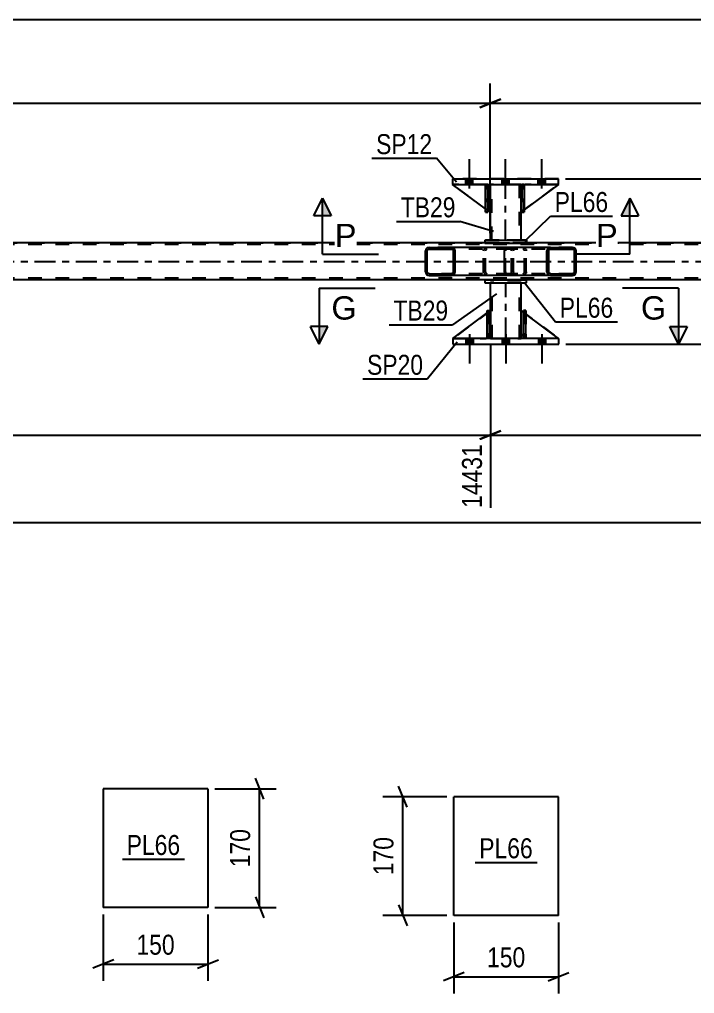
# Model space of a CAD drawing. Header units: millimetres. Extents: x 0 to 3251, y 0 to 594.
# Drawn here: x 594.5 to 691.3, y 124.7 to 264.2 of the extents above; entities that cross this region are included whole.
import ezdxf

# ---------------------------------------------------------------- set-up
doc = ezdxf.new("R2010")
doc.units = ezdxf.units.MM
doc.linetypes.add('DXK_LINE_DOT2', pattern=[3.9198, 1.9599, -1.9599])
doc.linetypes.add('DXK_LINE_DOT3', pattern=[5.9187, 2.979, -0.9799, 0.9799, -0.9799])
doc.styles.add('Arial', font='ARIAL.TTF', dxfattribs={"height": 0.2})
doc.styles.add('Arial Narrow', font='ARIALN.TTF', dxfattribs={"height": 0.2})

# ---------------------------------------------------------------- blocks, each defined once
blk = doc.blocks.new('Part-247352729-5034 - 5030')
at = {"color": 2, "linetype": 'Continuous'}
for p, q in [((671.78, 152.85), (656.78, 152.85)), ((656.78, 135.85), (656.78, 152.85)), ((671.78, 135.85), (671.78, 152.85)), ((671.78, 135.85), (656.78, 135.85))]:
    blk.add_line(p, q, dxfattribs=at)
blk = doc.blocks.new('Part-247352729-4077 - 4010')
at = {"color": 7, "linetype": 'DXK_LINE_DOT2'}
for p, q in [((666.53, 240.01), (666.53, 240.61)), ((666.53, 240.61), (666.53, 240.61)), ((666.53, 240.61), (666.53, 236.61)), ((666.53, 240.61), (666.85, 240.61)), ((666.85, 240.61), (666.85, 240.01)), ((666.85, 236.61), (666.85, 240.61)), ((666.53, 236.61), (666.53, 240.01)), ((666.53, 240.01), (666.85, 240.01)), ((666.85, 240.01), (666.85, 236.61)), ((666.53, 236.61), (666.85, 236.61))]:
    blk.add_line(p, q, dxfattribs=at)
blk = doc.blocks.new('Part-247352729-4030 - 4010')
at = {"color": 2, "linetype": 'Continuous'}
for p, q in [((662, 240.62), (662, 240.01)), ((666.4, 240.62), (666.4, 240.02)), ((662, 236.61), (662, 232.61)), ((666.4, 236.62), (666.4, 232.61))]:
    blk.add_line(p, q, dxfattribs=at)
at = {"color": 7, "linetype": 'DXK_LINE_DOT2'}
for p, q in [((666.4, 240.62), (662, 240.62)), ((662.24, 232.61), (662.24, 240.62)), ((666.16, 240.62), (666.16, 232.61)), ((662, 240.01), (662, 236.61)), ((666.4, 240.02), (666.4, 236.62)), ((666.4, 232.61), (662, 232.61))]:
    blk.add_line(p, q, dxfattribs=at)
at = {"color": 7, "linetype": 'DXK_LINE_DOT3'}
blk.add_line((664.2, 232.61), (664.2, 240.62), dxfattribs=at)
blk = doc.blocks.new('Part-247352729-4117 - 4010')
at = {"color": 2, "linetype": 'Continuous'}
for p, q in [((661.2, 232.61), (661.2, 232.21)), ((661.2, 232.61), (667.2, 232.61)), ((661.2, 232.21), (667.2, 232.21)), ((667.2, 232.61), (667.2, 232.21))]:
    blk.add_line(p, q, dxfattribs=at)
at = {"color": 7, "linetype": 'DXK_LINE_DOT2'}
for p, q in [((667.2, 232.61), (661.2, 232.61)), ((667.2, 232.21), (661.2, 232.21))]:
    blk.add_line(p, q, dxfattribs=at)
blk = doc.blocks.new('Part-247352729-4048 - 4010')
at = {"color": 2, "linetype": 'Continuous'}
for p, q in [((661.2, 226.93), (661.2, 226.53)), ((661.2, 226.93), (667.2, 226.93)), ((661.2, 226.53), (667.2, 226.53)), ((667.2, 226.53), (667.2, 226.93))]:
    blk.add_line(p, q, dxfattribs=at)
at = {"color": 7, "linetype": 'DXK_LINE_DOT2'}
for p, q in [((667.2, 226.93), (661.2, 226.93)), ((661.2, 226.53), (667.2, 226.53))]:
    blk.add_line(p, q, dxfattribs=at)
blk = doc.blocks.new('Part-247352729-4101 - 4010')
at = {"color": 2, "linetype": 'Continuous'}
for p, q in [((661.33, 237.11), (656.6, 240.62)), ((661.65, 240.37), (662, 240.02)), ((662, 240.02), (662, 236.62)), ((662, 236.62), (661.65, 236.88))]:
    blk.add_line(p, q, dxfattribs=at)
at = {"color": 7, "linetype": 'DXK_LINE_DOT2'}
for p, q in [((661.4, 240.62), (656.6, 240.62)), ((661.65, 240.37), (661.4, 240.62)), ((661.65, 236.88), (661.33, 237.11))]:
    blk.add_line(p, q, dxfattribs=at)
blk = doc.blocks.new('Part-247352729-4069 - 4010')
at = {"color": 2, "linetype": 'Continuous'}
for p, q in [((661.65, 240.61), (661.33, 240.61)), ((661.33, 236.61), (661.33, 240.61)), ((661.65, 240.61), (661.65, 240.61)), ((661.65, 240.61), (661.65, 236.61)), ((661.65, 236.61), (661.33, 236.61))]:
    blk.add_line(p, q, dxfattribs=at)
at = {"color": 7, "linetype": 'DXK_LINE_DOT2'}
for p, q in [((661.33, 240.61), (661.33, 240.01)), ((661.65, 240.01), (661.65, 240.61)), ((661.65, 240.01), (661.33, 240.01)), ((661.33, 240.01), (661.33, 236.61)), ((661.65, 236.61), (661.65, 240.01))]:
    blk.add_line(p, q, dxfattribs=at)
blk = doc.blocks.new('Part-247352729-4071 - 4010')
at = {"color": 7, "linetype": 'DXK_LINE_DOT2'}
for p, q in [((661.33, 240.02), (661.33, 240.62)), ((661.33, 240.62), (661.33, 240.62)), ((661.33, 240.62), (661.33, 236.62)), ((661.33, 240.62), (661.65, 240.62)), ((661.65, 240.62), (661.65, 240.02)), ((661.65, 236.62), (661.65, 240.62)), ((661.33, 236.62), (661.33, 240.02)), ((661.33, 240.02), (661.65, 240.02)), ((661.65, 240.02), (661.65, 236.62)), ((661.33, 236.62), (661.65, 236.62))]:
    blk.add_line(p, q, dxfattribs=at)
blk = doc.blocks.new('Part-247352729-4082 - 4010')
at = {"color": 7, "linetype": 'DXK_LINE_DOT2'}
for p, q in [((666.41, 226.54), (662.01, 226.54)), ((662.01, 226.54), (662.01, 226.53)), ((662.01, 226.53), (662.01, 226.54)), ((662.25, 218.54), (662.25, 226.54)), ((666.17, 218.54), (666.17, 226.54)), ((666.41, 226.54), (666.41, 226.53)), ((666.41, 226.53), (666.41, 226.54)), ((662.01, 219.13), (662.01, 222.53)), ((666.41, 219.13), (666.41, 222.53)), ((662.01, 218.54), (666.41, 218.54))]:
    blk.add_line(p, q, dxfattribs=at)
at = {"color": 2, "linetype": 'Continuous'}
for p, q in [((662.01, 222.53), (662.01, 226.53)), ((666.41, 222.53), (666.41, 226.53)), ((662.01, 218.54), (662.01, 219.13)), ((666.41, 218.54), (666.41, 219.13))]:
    blk.add_line(p, q, dxfattribs=at)
at = {"color": 7, "linetype": 'DXK_LINE_DOT3'}
blk.add_line((664.21, 218.54), (664.21, 226.54), dxfattribs=at)
blk = doc.blocks.new('Part-247352729-4083 - 4010')
at = {"linetype": 'Continuous'}
h = blk.add_hatch(dxfattribs=at)
h.set_pattern_fill('', scale=0.7, style=0, pattern_type=0)
h.set_pattern_definition([(45, (656.9231, 231.2795), (-1.57154, 1.57154), [])])
h.paths.add_polyline_path([(656.96, 231.1), (656.92, 231.28), (656.81, 231.44), (656.65, 231.54), (656.45, 231.58), (653.22, 231.58), (653.02, 231.54), (652.85, 231.44), (652.74, 231.28), (652.71, 231.1), (652.71, 228.06), (652.74, 227.87), (652.85, 227.72), (653.02, 227.61), (653.22, 227.58), (656.45, 227.58), (656.65, 227.61), (656.81, 227.72), (656.92, 227.87), (656.96, 228.06)])
h.paths.add_polyline_path([(656.69, 227.96), (656.63, 227.89), (656.55, 227.83), (656.45, 227.82), (653.22, 227.82), (653.12, 227.83), (653.04, 227.89), (652.98, 227.96), (652.96, 228.06), (652.96, 231.1), (652.98, 231.19), (653.04, 231.27), (653.12, 231.32), (653.22, 231.34), (656.45, 231.34), (656.55, 231.32), (656.63, 231.27), (656.69, 231.19), (656.71, 231.1), (656.71, 228.06)])
at = {"color": 2, "linetype": 'Continuous'}
for p, q in [((652.74, 231.28), (652.71, 231.1)), ((652.71, 228.06), (652.71, 231.1)), ((652.96, 231.1), (652.98, 231.19)), ((652.96, 228.06), (652.96, 231.1)), ((652.98, 231.19), (653.04, 231.27)), ((653.22, 231.58), (653.02, 231.54)), ((653.04, 231.27), (653.12, 231.32)), ((653.12, 231.32), (653.22, 231.34)), ((653.22, 231.58), (656.45, 231.58)), ((653.22, 231.34), (656.45, 231.34)), ((664.32, 231.58), (656.45, 231.58)), ((656.65, 231.54), (656.45, 231.58)), ((656.45, 231.34), (656.55, 231.32)), ((656.55, 231.32), (656.63, 231.27)), ((656.63, 231.27), (656.69, 231.19)), ((656.69, 231.19), (656.71, 231.1)), ((656.71, 228.06), (656.71, 231.1)), ((656.96, 231.1), (656.92, 231.28)), ((656.96, 228.06), (656.96, 231.1)), ((652.71, 228.06), (652.74, 227.87)), ((652.98, 227.96), (652.96, 228.06)), ((653.04, 227.89), (652.98, 227.96)), ((653.02, 227.61), (653.22, 227.58)), ((653.12, 227.83), (653.04, 227.89)), ((653.22, 227.82), (653.12, 227.83)), ((653.22, 227.82), (656.45, 227.82)), ((653.22, 227.58), (656.45, 227.58)), ((656.55, 227.83), (656.45, 227.82)), ((656.45, 227.58), (656.65, 227.61)), ((664.32, 227.58), (656.45, 227.58)), ((656.63, 227.89), (656.55, 227.83)), ((656.69, 227.96), (656.63, 227.89)), ((656.71, 228.06), (656.69, 227.96)), ((656.92, 227.87), (656.96, 228.06))]:
    blk.add_line(p, q, dxfattribs=at)
at = {"color": 7, "linetype": 'DXK_LINE_DOT2'}
for p, q in [((656.45, 231.58), (653.22, 231.58)), ((664.8, 231.34), (653.22, 231.34)), ((661.05, 231.1), (661.09, 231.28)), ((661.05, 228.06), (661.05, 231.1)), ((661.33, 231.19), (661.31, 231.1)), ((661.31, 228.06), (661.31, 231.1)), ((661.38, 231.27), (661.33, 231.19)), ((661.37, 231.54), (661.57, 231.58)), ((661.47, 231.32), (661.38, 231.27)), ((661.57, 231.34), (661.47, 231.32)), ((664.8, 231.58), (664.32, 231.58)), ((664.8, 231.58), (665, 231.54)), ((664.9, 231.32), (664.8, 231.34)), ((664.98, 231.27), (664.9, 231.32)), ((665.04, 231.19), (664.98, 231.27)), ((665.06, 231.1), (665.04, 231.19)), ((665.06, 228.06), (665.06, 231.1)), ((665.27, 231.28), (665.31, 231.1)), ((665.31, 228.06), (665.31, 231.1)), ((664.8, 227.82), (653.22, 227.82)), ((656.45, 227.58), (653.22, 227.58)), ((661.09, 227.87), (661.05, 228.06)), ((661.31, 228.06), (661.33, 227.96)), ((661.33, 227.96), (661.38, 227.89)), ((661.57, 227.58), (661.37, 227.61)), ((661.38, 227.89), (661.41, 227.87)), ((661.41, 227.87), (661.47, 227.83)), ((661.47, 227.83), (661.57, 227.82)), ((664.8, 227.58), (664.32, 227.58)), ((664.8, 227.82), (664.9, 227.83)), ((665, 227.61), (664.8, 227.58)), ((664.9, 227.83), (664.98, 227.89)), ((664.98, 227.89), (665.04, 227.96)), ((665.04, 227.96), (665.06, 228.06)), ((665.31, 228.06), (665.27, 227.87))]:
    blk.add_line(p, q, dxfattribs=at)
at = {"color": 2, "linetype": 'Continuous'}
for centre, start, end in [((653.2, 231.08), 110.7583, 155.68), ((656.47, 231.08), 24.32, 69.2417), ((653.2, 228.08), 204.32, 249.2417), ((656.47, 228.08), 290.7583, 335.68)]:
    blk.add_arc(centre, 0.496, start, end, dxfattribs=at)
at = {"color": 7, "linetype": 'DXK_LINE_DOT2'}
for centre, start, end in [((661.55, 231.08), 110.7583, 155.68), ((664.82, 231.08), 24.32, 69.2417), ((661.55, 228.08), 204.32, 249.2417), ((664.82, 228.08), 290.7583, 335.68)]:
    blk.add_arc(centre, 0.496, start, end, dxfattribs=at)
blk = doc.blocks.new('Part-247352729-4109 - 4010')
at = {"color": 2, "linetype": 'Continuous'}
for p, q in [((656.61, 218.54), (661.56, 222.2)), ((661.88, 222.44), (662.01, 222.53)), ((662.01, 219.13), (662.01, 222.53)), ((661.56, 218.69), (661.41, 218.54)), ((662.01, 219.13), (661.88, 219.01)), ((662.01, 219.13), (662.01, 219.13))]:
    blk.add_line(p, q, dxfattribs=at)
at = {"color": 7, "linetype": 'DXK_LINE_DOT2'}
for p, q in [((662.01, 222.53), (661.56, 222.2)), ((661.56, 222.2), (661.56, 222.2)), ((662.01, 219.13), (662.01, 222.53)), ((656.61, 218.53), (656.61, 218.54)), ((656.61, 218.53), (656.61, 218.54)), ((661.41, 218.53), (656.61, 218.53)), ((662.01, 219.13), (661.41, 218.53)), ((661.41, 218.53), (661.41, 218.54)), ((661.88, 219.01), (661.56, 218.69))]:
    blk.add_line(p, q, dxfattribs=at)
blk = doc.blocks.new('Part-247352729-4114 - 4010')
at = {"color": 2, "linetype": 'Continuous'}
for p, q in [((656.61, 218.54), (656.61, 217.74)), ((671.81, 218.54), (656.61, 218.54)), ((671.81, 217.74), (671.81, 218.54)), ((656.61, 217.74), (671.81, 217.74))]:
    blk.add_line(p, q, dxfattribs=at)
blk = doc.blocks.new('Part-247352729-4118 - 4010')
at = {"color": 2, "linetype": 'Continuous'}
for p, q in [((661.56, 218.54), (661.56, 222.53)), ((661.56, 222.53), (661.88, 222.53)), ((661.88, 218.54), (661.88, 222.53)), ((661.56, 218.53), (661.56, 218.53)), ((661.56, 218.53), (661.56, 218.53)), ((661.88, 218.53), (661.56, 218.53)), ((661.88, 218.53), (661.88, 218.53))]:
    blk.add_line(p, q, dxfattribs=at)
at = {"color": 7, "linetype": 'DXK_LINE_DOT2'}
for p, q in [((661.56, 222.53), (661.56, 219.13)), ((661.88, 219.13), (661.88, 222.53)), ((661.56, 219.13), (661.56, 218.53)), ((661.56, 219.13), (661.88, 219.13)), ((661.56, 218.53), (661.56, 218.54)), ((661.88, 218.53), (661.88, 219.13)), ((661.88, 218.53), (661.88, 218.54)), ((661.88, 218.53), (661.88, 218.53))]:
    blk.add_line(p, q, dxfattribs=at)
blk = doc.blocks.new('Part-247352729-4120 - 4010')
at = {"color": 7, "linetype": 'DXK_LINE_DOT2'}
for p, q in [((661.56, 222.53), (661.88, 222.53)), ((661.56, 219.13), (661.56, 222.53)), ((661.56, 222.53), (661.56, 218.53)), ((661.88, 222.53), (661.88, 219.13)), ((661.88, 218.53), (661.88, 222.44)), ((661.88, 219.13), (661.56, 219.13)), ((661.56, 218.53), (661.56, 219.13)), ((661.88, 218.53), (661.56, 218.53)), ((661.88, 219.13), (661.88, 218.53)), ((661.88, 218.53), (661.88, 218.53))]:
    blk.add_line(p, q, dxfattribs=at)
blk = doc.blocks.new('Part-247352729-4122 - 4010')
at = {"color": 7, "linetype": 'DXK_LINE_DOT2'}
for p, q in [((667.08, 222.53), (666.76, 222.53)), ((666.76, 219.13), (666.76, 222.53)), ((666.76, 222.53), (666.76, 218.53)), ((667.08, 222.53), (667.08, 219.13)), ((667.08, 218.53), (667.08, 222.53)), ((667.08, 219.13), (666.76, 219.13)), ((666.76, 218.53), (666.76, 219.13)), ((667.08, 218.53), (666.76, 218.53)), ((667.08, 219.13), (667.08, 218.53)), ((667.08, 218.53), (667.08, 218.53))]:
    blk.add_line(p, q, dxfattribs=at)
blk = doc.blocks.new('Part-247352729-4147 - 4010')
at = {"linetype": 'Continuous'}
h = blk.add_hatch(dxfattribs=at)
h.set_pattern_fill('', scale=0.7, style=0, pattern_type=0)
h.set_pattern_definition([(45, (674.2682, 231.2795), (-1.57154, 1.57154), [])])
h.paths.add_polyline_path([(674.31, 231.1), (674.27, 231.28), (674.16, 231.44), (674, 231.54), (673.8, 231.58), (670.62, 231.58), (670.43, 231.54), (670.26, 231.44), (670.15, 231.28), (670.12, 231.1), (670.12, 228.06), (670.15, 227.87), (670.26, 227.72), (670.43, 227.61), (670.62, 227.58), (673.8, 227.58), (674, 227.61), (674.16, 227.72), (674.27, 227.87), (674.31, 228.06)])
h.paths.add_polyline_path([(674.04, 227.96), (673.98, 227.89), (673.9, 227.83), (673.8, 227.82), (670.62, 227.82), (670.52, 227.83), (670.44, 227.89), (670.39, 227.96), (670.37, 228.06), (670.37, 231.1), (670.39, 231.19), (670.44, 231.27), (670.52, 231.32), (670.62, 231.34), (673.8, 231.34), (673.9, 231.32), (673.98, 231.27), (674.04, 231.19), (674.06, 231.1), (674.06, 228.06)])
at = {"color": 2, "linetype": 'Continuous'}
for p, q in [((664.05, 231.1), (664.07, 231.28)), ((664.05, 228.06), (664.05, 231.1)), ((664.07, 231.28), (664.13, 231.44)), ((664.13, 231.44), (664.22, 231.54)), ((664.22, 231.54), (664.32, 231.58)), ((670.62, 231.58), (664.32, 231.58)), ((670.15, 231.28), (670.12, 231.1)), ((670.12, 228.06), (670.12, 231.1)), ((670.37, 231.1), (670.39, 231.19)), ((670.37, 228.06), (670.37, 231.1)), ((670.39, 231.19), (670.44, 231.27)), ((670.62, 231.58), (670.43, 231.54)), ((670.44, 231.27), (670.52, 231.32)), ((670.52, 231.32), (670.62, 231.34)), ((670.62, 231.58), (673.8, 231.58)), ((670.62, 231.34), (673.8, 231.34)), ((674, 231.54), (673.8, 231.58)), ((673.8, 231.34), (673.9, 231.32)), ((673.9, 231.32), (673.98, 231.27)), ((673.98, 231.27), (674.04, 231.19)), ((674.04, 231.19), (674.06, 231.1)), ((674.06, 228.06), (674.06, 231.1)), ((674.31, 231.1), (674.27, 231.28)), ((674.31, 228.06), (674.31, 231.1)), ((664.07, 227.87), (664.05, 228.06)), ((664.13, 227.72), (664.07, 227.87)), ((664.22, 227.61), (664.13, 227.72)), ((664.32, 227.58), (664.22, 227.61)), ((670.62, 227.58), (664.32, 227.58)), ((670.12, 228.06), (670.15, 227.87)), ((670.39, 227.96), (670.37, 228.06)), ((670.44, 227.89), (670.39, 227.96)), ((670.43, 227.61), (670.62, 227.58)), ((670.52, 227.83), (670.44, 227.89)), ((670.62, 227.82), (670.52, 227.83)), ((670.62, 227.82), (673.8, 227.82)), ((670.62, 227.58), (673.8, 227.58)), ((673.9, 227.83), (673.8, 227.82)), ((673.8, 227.58), (674, 227.61)), ((673.98, 227.89), (673.9, 227.83)), ((674.04, 227.96), (673.98, 227.89)), ((674.06, 228.06), (674.04, 227.96)), ((674.27, 227.87), (674.31, 228.06))]:
    blk.add_line(p, q, dxfattribs=at)
at = {"color": 7, "linetype": 'DXK_LINE_DOT2'}
for p, q in [((664.19, 231.19), (664.18, 231.1)), ((664.18, 228.06), (664.18, 231.1)), ((664.22, 231.27), (664.19, 231.19)), ((664.27, 231.32), (664.22, 231.27)), ((664.32, 231.34), (664.27, 231.32)), ((673.8, 231.34), (664.32, 231.34)), ((665.31, 231.34), (665.31, 231.58)), ((666.65, 231.58), (666.85, 231.54)), ((666.75, 231.32), (666.65, 231.34)), ((666.83, 231.27), (666.75, 231.32)), ((666.89, 231.19), (666.83, 231.27)), ((666.9, 231.1), (666.89, 231.19)), ((666.9, 228.06), (666.9, 231.1)), ((667.12, 231.28), (667.16, 231.1)), ((667.16, 228.06), (667.16, 231.1)), ((673.8, 231.58), (670.62, 231.58)), ((664.18, 228.06), (664.19, 227.96)), ((664.19, 227.96), (664.22, 227.89)), ((664.22, 227.89), (664.27, 227.83)), ((664.27, 227.83), (664.32, 227.82)), ((673.8, 227.82), (664.32, 227.82)), ((665.31, 227.58), (665.31, 227.82)), ((666.65, 227.82), (666.75, 227.83)), ((666.85, 227.61), (666.65, 227.58)), ((666.75, 227.83), (666.83, 227.89)), ((666.83, 227.89), (666.89, 227.96)), ((666.89, 227.96), (666.9, 228.06)), ((667.16, 228.06), (667.12, 227.87)), ((673.8, 227.58), (670.62, 227.58))]:
    blk.add_line(p, q, dxfattribs=at)
for centre, start, end in [((666.67, 231.08), 23.8494, 68.8059), ((666.67, 228.07), 291.1941, 336.1506)]:
    blk.add_arc(centre, 0.492, start, end, dxfattribs=at)
at = {"color": 2, "linetype": 'Continuous'}
for centre, start, end in [((670.6, 231.08), 111.1941, 156.1506), ((673.82, 231.08), 23.8494, 68.8059), ((670.6, 228.07), 203.8494, 248.8059), ((673.82, 228.07), 291.1941, 336.1506)]:
    blk.add_arc(centre, 0.492, start, end, dxfattribs=at)
blk = doc.blocks.new('Part-247352729-4155 - 4010')
at = {"color": 7, "linetype": 'DXK_LINE_DOT2'}
for p, q in [((758.45, 231.98), (99.53, 231.98)), ((235.52, 232.22), (758.45, 232.22)), ((667.2, 232.22), (661.2, 232.22)), ((758.45, 227.18), (99.53, 227.18))]:
    blk.add_line(p, q, dxfattribs=at)
at = {"color": 2, "linetype": 'Continuous'}
for p, q in [((661.2, 232.22), (496.93, 232.22)), ((758.45, 232.22), (667.2, 232.22)), ((758.45, 226.94), (241.52, 226.94))]:
    blk.add_line(p, q, dxfattribs=at)
at = {"color": 7, "linetype": 'DXK_LINE_DOT3'}
blk.add_line((99.53, 229.58), (758.45, 229.58), dxfattribs=at)
blk = doc.blocks.new('Part-247352729-4174 - 4010')
at = {"color": 2, "linetype": 'Continuous'}
for p, q in [((666.41, 219.13), (666.41, 222.53)), ((666.76, 222.27), (666.41, 222.53)), ((671.8, 218.54), (667.08, 222.03)), ((666.76, 218.78), (666.41, 219.13))]:
    blk.add_line(p, q, dxfattribs=at)
at = {"color": 7, "linetype": 'DXK_LINE_DOT2'}
for p, q in [((667.08, 222.03), (666.76, 222.27)), ((667.01, 218.53), (666.76, 218.78)), ((671.81, 218.53), (667.01, 218.53)), ((671.8, 218.54), (671.81, 218.53)), ((671.81, 218.53), (671.8, 218.54))]:
    blk.add_line(p, q, dxfattribs=at)
blk = doc.blocks.new('Part-247352729-4177 - 4010')
at = {"color": 7, "linetype": 'DXK_LINE_DOT2'}
for p, q in [((662.01, 222.53), (656.61, 218.53)), ((662.01, 219.13), (662.01, 222.53)), ((662.01, 222.53), (662.01, 219.13)), ((656.61, 218.53), (661.41, 218.53)), ((661.41, 218.53), (662.01, 219.13)), ((662.01, 219.13), (661.41, 218.53)), ((662.01, 219.13), (662.01, 219.13))]:
    blk.add_line(p, q, dxfattribs=at)
blk = doc.blocks.new('Bolt-247352729-4213 - 4010')
at = {"linetype": 'Continuous'}
for points in [[(659.53, 218.54), (658.49, 218.54), (658.49, 217.74), (659.53, 217.74)], [(659.53, 218.54), (658.49, 218.54), (658.49, 217.74), (659.53, 217.74)], [(659.53, 218.54), (658.49, 218.54), (658.49, 217.74), (659.53, 217.74)], [(664.73, 218.54), (663.69, 218.54), (663.69, 217.74), (664.73, 217.74)], [(664.73, 218.54), (663.69, 218.54), (663.69, 217.74), (664.73, 217.74)], [(669.93, 218.54), (668.89, 218.54), (668.89, 217.74), (669.93, 217.74)], [(669.93, 218.54), (668.89, 218.54), (668.89, 217.74), (669.93, 217.74)], [(669.93, 218.54), (668.89, 218.54), (668.89, 217.74), (669.93, 217.74)]]:
    blk.add_hatch(color=1, dxfattribs=at).paths.add_polyline_path(points)
at = {"color": 1, "linetype": 'Continuous'}
for p, q in [((658.49, 218.54), (658.49, 217.74)), ((658.49, 218.54), (658.49, 217.74)), ((658.49, 218.54), (658.49, 217.74)), ((659.01, 219.14), (659.01, 214.94)), ((659.01, 219.14), (659.01, 214.94)), ((659.01, 219.14), (659.01, 214.94)), ((659.53, 218.54), (659.53, 217.74)), ((659.53, 218.54), (659.53, 217.74)), ((659.53, 218.54), (659.53, 217.74)), ((663.69, 218.54), (663.69, 217.74)), ((663.69, 218.54), (663.69, 217.74)), ((664.21, 219.14), (664.21, 214.94)), ((664.21, 219.14), (664.21, 214.94)), ((664.73, 218.54), (664.73, 217.74)), ((664.73, 218.54), (664.73, 217.74)), ((668.89, 218.54), (668.89, 217.74)), ((668.89, 218.54), (668.89, 217.74)), ((668.89, 218.54), (668.89, 217.74)), ((669.41, 219.14), (669.41, 214.94)), ((669.41, 219.14), (669.41, 214.94)), ((669.41, 219.14), (669.41, 214.94)), ((669.93, 218.54), (669.93, 217.74)), ((669.93, 218.54), (669.93, 217.74)), ((669.93, 218.54), (669.93, 217.74))]:
    blk.add_line(p, q, dxfattribs=at)
blk = doc.blocks.new('Bolt-247352729-4214 - 4010')
at = {"linetype": 'Continuous'}
for points in [[(658.48, 240.62), (659.52, 240.62), (659.52, 241.42), (658.48, 241.42)], [(658.48, 240.62), (659.52, 240.62), (659.52, 241.42), (658.48, 241.42)], [(658.48, 240.62), (659.52, 240.62), (659.52, 241.42), (658.48, 241.42)], [(663.68, 240.62), (664.72, 240.62), (664.72, 241.42), (663.68, 241.42)], [(663.68, 240.62), (664.72, 240.62), (664.72, 241.42), (663.68, 241.42)], [(668.88, 240.62), (669.92, 240.62), (669.92, 241.42), (668.88, 241.42)], [(668.88, 240.62), (669.92, 240.62), (669.92, 241.42), (668.88, 241.42)], [(668.88, 240.62), (669.92, 240.62), (669.92, 241.42), (668.88, 241.42)]]:
    blk.add_hatch(color=1, dxfattribs=at).paths.add_polyline_path(points)
at = {"color": 1, "linetype": 'Continuous'}
for p, q in [((659, 240.02), (659, 244.22)), ((659, 240.02), (659, 244.22)), ((659, 240.02), (659, 244.22)), ((664.2, 240.02), (664.2, 244.22)), ((664.2, 240.02), (664.2, 244.22)), ((669.4, 240.02), (669.4, 244.22)), ((669.4, 240.02), (669.4, 244.22)), ((669.4, 240.02), (669.4, 244.22)), ((658.48, 240.62), (658.48, 241.42)), ((658.48, 240.62), (658.48, 241.42)), ((658.48, 240.62), (658.48, 241.42)), ((659.52, 240.62), (659.52, 241.42)), ((659.52, 240.62), (659.52, 241.42)), ((659.52, 240.62), (659.52, 241.42)), ((663.68, 240.62), (663.68, 241.42)), ((663.68, 240.62), (663.68, 241.42)), ((664.72, 240.62), (664.72, 241.42)), ((664.72, 240.62), (664.72, 241.42)), ((668.88, 240.62), (668.88, 241.42)), ((668.88, 240.62), (668.88, 241.42)), ((668.88, 240.62), (668.88, 241.42)), ((669.92, 240.62), (669.92, 241.42)), ((669.92, 240.62), (669.92, 241.42)), ((669.92, 240.62), (669.92, 241.42))]:
    blk.add_line(p, q, dxfattribs=at)
blk = doc.blocks.new('Part-247352729-4249 - 4010')
at = {"color": 2, "linetype": 'Continuous'}
for p, q in [((656.6, 241.42), (671.8, 241.42)), ((656.6, 241.42), (656.6, 240.62)), ((656.6, 240.62), (671.8, 240.62)), ((671.8, 240.62), (671.8, 241.42))]:
    blk.add_line(p, q, dxfattribs=at)
at = {"color": 7, "linetype": 'DXK_LINE_DOT2'}
for p, q in [((671.8, 241.42), (656.6, 241.42)), ((656.6, 240.62), (671.8, 240.62))]:
    blk.add_line(p, q, dxfattribs=at)
blk = doc.blocks.new('Part-247352729-4271 - 4010')
at = {"color": 7, "linetype": 'DXK_LINE_DOT2'}
for p, q in [((666.4, 240.02), (667, 240.62)), ((666.85, 240.46), (666.53, 240.14)), ((671.8, 240.61), (667, 240.62)), ((666.4, 240.02), (666.4, 236.62)), ((666.4, 236.62), (666.85, 236.95))]:
    blk.add_line(p, q, dxfattribs=at)
at = {"color": 2, "linetype": 'Continuous'}
for p, q in [((666.53, 240.14), (666.4, 240.02)), ((667, 240.62), (666.85, 240.46)), ((671.8, 240.61), (666.85, 236.95)), ((666.4, 240.02), (666.4, 236.62)), ((666.4, 240.02), (666.4, 240.02)), ((666.53, 236.71), (666.4, 236.62))]:
    blk.add_line(p, q, dxfattribs=at)
blk = doc.blocks.new('Part-247352729-4274 - 4010')
at = {"color": 7, "linetype": 'DXK_LINE_DOT2'}
for p, q in [((662, 236.62), (656.6, 240.62)), ((656.6, 240.62), (661.4, 240.62)), ((661.4, 240.62), (662, 240.02)), ((662, 240.02), (662, 236.62))]:
    blk.add_line(p, q, dxfattribs=at)
blk = doc.blocks.new('Part-247352729-4277 - 4010')
at = {"color": 7, "linetype": 'DXK_LINE_DOT2'}
for p, q in [((666.41, 219.13), (666.41, 222.53)), ((666.41, 222.53), (671.81, 218.53)), ((667.01, 218.53), (666.41, 219.13)), ((671.81, 218.53), (667.01, 218.53))]:
    blk.add_line(p, q, dxfattribs=at)
blk = doc.blocks.new('Part-247352729-4280 - 4010')
at = {"color": 7, "linetype": 'DXK_LINE_DOT2'}
for p, q in [((667, 240.62), (666.4, 240.02)), ((666.4, 240.02), (667, 240.62)), ((666.4, 236.62), (671.8, 240.61)), ((671.8, 240.61), (667, 240.62)), ((666.4, 240.02), (666.4, 236.62)), ((666.4, 240.02), (666.4, 240.02)), ((666.4, 240.02), (666.4, 236.62))]:
    blk.add_line(p, q, dxfattribs=at)
blk = doc.blocks.new('Part-247352729-4283 - 4010')
at = {"color": 2, "linetype": 'Continuous'}
for p, q in [((666.76, 218.54), (666.76, 222.53)), ((666.76, 222.53), (667.08, 222.53)), ((667.08, 218.54), (667.08, 222.53)), ((666.76, 218.53), (666.76, 218.53)), ((666.76, 218.53), (666.76, 218.53)), ((667.08, 218.53), (666.76, 218.53)), ((667.08, 218.53), (667.08, 218.53))]:
    blk.add_line(p, q, dxfattribs=at)
at = {"color": 7, "linetype": 'DXK_LINE_DOT2'}
for p, q in [((666.76, 222.53), (666.76, 219.13)), ((667.08, 219.13), (667.08, 222.53)), ((666.76, 219.13), (666.76, 218.53)), ((666.76, 219.13), (667.08, 219.13)), ((666.76, 218.53), (666.76, 218.54)), ((667.08, 218.53), (667.08, 219.13)), ((667.08, 218.53), (667.08, 218.54)), ((667.08, 218.53), (667.08, 218.53))]:
    blk.add_line(p, q, dxfattribs=at)
blk = doc.blocks.new('Part-247352729-4286 - 4010')
at = {"color": 2, "linetype": 'Continuous'}
for p, q in [((666.85, 240.61), (666.53, 240.61)), ((666.53, 236.61), (666.53, 240.61)), ((666.85, 240.61), (666.85, 240.61)), ((666.85, 240.61), (666.85, 236.61)), ((666.85, 236.61), (666.53, 236.61))]:
    blk.add_line(p, q, dxfattribs=at)
at = {"color": 7, "linetype": 'DXK_LINE_DOT2'}
for p, q in [((666.53, 240.61), (666.53, 240.01)), ((666.85, 240.01), (666.85, 240.61)), ((666.85, 240.01), (666.53, 240.01)), ((666.53, 240.01), (666.53, 236.61)), ((666.85, 236.61), (666.85, 240.01))]:
    blk.add_line(p, q, dxfattribs=at)
blk = doc.blocks.new('Part-247352729-5066 - 5062')
at = {"color": 2, "linetype": 'Continuous'}
for p, q in [((621.53, 154), (606.53, 154)), ((606.53, 154), (606.53, 137)), ((621.53, 154), (621.53, 137)), ((621.53, 137), (606.53, 137))]:
    blk.add_line(p, q, dxfattribs=at)
blk = doc.blocks.new('StraightDimension-247352729-5036 - 5030')
at = {"color": 7, "linetype": 'Continuous'}
for p, q in [((650.07, 151.35), (648.87, 154.35)), ((655.78, 152.85), (646.62, 152.85)), ((649.47, 135.85), (649.47, 152.85)), ((648.87, 137.35), (650.07, 134.35)), ((655.78, 135.85), (646.62, 135.85))]:
    blk.add_line(p, q, dxfattribs=at)
at = {"color": 0}
blk.add_wipeout([(648.72, 147.7), (644.52, 147.7), (644.52, 141.01), (648.72, 141.01)], dxfattribs=at)
at = {"color": 3, "style": 'Arial Narrow'}
blk.add_text('170', height=2.863, rotation=90.0002, dxfattribs=at).set_placement((648.12, 141.61))
blk = doc.blocks.new('StraightDimension-247352729-5047 - 5030')
at = {"color": 7, "linetype": 'Continuous'}
for p, q in [((656.78, 134.85), (656.78, 124.66)), ((671.78, 134.85), (671.78, 124.66)), ((658.28, 127.66), (655.28, 126.46)), ((656.78, 127.06), (671.78, 127.06)), ((670.28, 126.46), (673.28, 127.66))]:
    blk.add_line(p, q, dxfattribs=at)
at = {"color": 0}
blk.add_wipeout([(667.62, 127.81), (667.62, 132.01), (660.94, 132.01), (660.94, 127.81)], dxfattribs=at)
at = {"color": 3, "style": 'Arial Narrow'}
blk.add_text('150', height=2.863, dxfattribs=at).set_placement((661.54, 128.41))
blk = doc.blocks.new('StraightDimension-247352729-4330 - 4010')
at = {"color": 7, "linetype": 'Continuous'}
for p, q in [((785.13, 239.92), (783.93, 242.92)), ((672.8, 241.42), (786.93, 241.42)), ((784.53, 217.74), (784.53, 241.42)), ((783.93, 219.24), (785.13, 216.24)), ((672.81, 217.74), (786.93, 217.74))]:
    blk.add_line(p, q, dxfattribs=at)
at = {"color": 0}
blk.add_wipeout([(783.78, 232.92), (779.58, 232.92), (779.58, 226.23), (783.78, 226.23)], dxfattribs=at)
at = {"color": 3, "style": 'Arial Narrow'}
blk.add_text('592', height=2.863, rotation=90.0002, dxfattribs=at).set_placement((783.18, 226.83))
blk = doc.blocks.new('StraightDimension-247352729-15237 - 4010')
at = {"color": 7, "linetype": 'Continuous'}
for p, q in [((662, 233.61), (662, 255.09)), ((660.5, 251.64), (663.5, 252.84)), ((491.73, 252.24), (662, 252.24))]:
    blk.add_line(p, q, dxfattribs=at)
blk = doc.blocks.new('StraightDimension-247352729-15275 - 4010')
at = {"color": 7, "linetype": 'Continuous'}
blk.add_line((90.91, 264.25), (767.07, 264.25), dxfattribs=at)
blk = doc.blocks.new('StraightDimension-247352729-4289 - 4010')
at = {"color": 7, "linetype": 'Continuous'}
blk.add_line((90.27, 192.14), (767.71, 192.14), dxfattribs=at)
blk = doc.blocks.new('StraightDimension-247352729-15236 - 4010')
at = {"color": 7, "linetype": 'Continuous'}
for p, q in [((662, 233.61), (662, 255.09)), ((767.07, 237.08), (767.07, 255.09)), ((663.5, 252.84), (660.5, 251.64)), ((765.57, 251.64), (768.57, 252.84)), ((662, 252.24), (767.07, 252.24))]:
    blk.add_line(p, q, dxfattribs=at)
at = {"color": 0}
blk.add_wipeout([(718.79, 252.99), (718.79, 257.19), (710.28, 257.19), (710.28, 252.99)], dxfattribs=at)
at = {"color": 3, "style": 'Arial Narrow'}
blk.add_text('3736', height=2.863, dxfattribs=at).set_placement((710.88, 253.59))
blk = doc.blocks.new('StraightDimension-247352729-15242 - 4010')
at = {"color": 7, "linetype": 'Continuous'}
for p, q in [((767.07, 222.08), (767.07, 194.25)), ((662.01, 217.53), (662.01, 194.25)), ((663.51, 205.29), (660.51, 204.09)), ((765.57, 204.09), (768.57, 205.29)), ((662.01, 204.69), (767.07, 204.69))]:
    blk.add_line(p, q, dxfattribs=at)
at = {"color": 0}
blk.add_wipeout([(718.79, 205.44), (718.79, 209.64), (710.28, 209.64), (710.28, 205.44)], dxfattribs=at)
at = {"color": 3, "style": 'Arial Narrow'}
blk.add_text('3736', height=2.863, dxfattribs=at).set_placement((710.88, 206.04))
at = {"color": 0, "linetype": 'Continuous'}
blk.add_wipeout([(766.47, 203.99), (762.27, 203.99), (762.27, 193.65), (766.47, 193.65)], dxfattribs=at)
at = {"color": 3, "linetype": 'Continuous', "style": 'Arial Narrow'}
blk.add_text('18167', height=2.863, rotation=90.0002, dxfattribs=at).set_placement((765.87, 194.25))
blk = doc.blocks.new('StraightDimension-247352729-15243 - 4010')
at = {"color": 7, "linetype": 'Continuous'}
for p, q in [((662.01, 217.53), (662.01, 194.25)), ((660.51, 204.09), (663.51, 205.29)), ((491.74, 204.69), (662.01, 204.69))]:
    blk.add_line(p, q, dxfattribs=at)
at = {"color": 0, "linetype": 'Continuous'}
blk.add_wipeout([(661.41, 203.99), (657.21, 203.99), (657.21, 193.65), (661.41, 193.65)], dxfattribs=at)
at = {"color": 3, "linetype": 'Continuous', "style": 'Arial Narrow'}
blk.add_text('14431', height=2.863, rotation=90.0002, dxfattribs=at).set_placement((660.81, 194.25))
blk = doc.blocks.new('StraightDimension-247352729-5068 - 5062')
at = {"color": 7, "linetype": 'Continuous'}
for p, q in [((606.53, 136), (606.53, 126.47)), ((621.53, 136), (621.53, 126.47)), ((608.03, 129.47), (605.03, 128.27)), ((606.53, 128.87), (621.53, 128.87)), ((620.03, 128.27), (623.03, 129.47))]:
    blk.add_line(p, q, dxfattribs=at)
at = {"color": 0}
blk.add_wipeout([(617.38, 129.62), (617.38, 133.82), (610.69, 133.82), (610.69, 129.62)], dxfattribs=at)
at = {"color": 3, "style": 'Arial Narrow'}
blk.add_text('150', height=2.863, dxfattribs=at).set_placement((611.29, 130.22))
blk = doc.blocks.new('StraightDimension-247352729-5079 - 5062')
at = {"color": 7, "linetype": 'Continuous'}
for p, q in [((629.53, 152.5), (628.33, 155.5)), ((622.53, 154), (631.33, 154)), ((628.93, 137), (628.93, 154)), ((628.33, 138.5), (629.53, 135.5)), ((622.53, 137), (631.33, 137))]:
    blk.add_line(p, q, dxfattribs=at)
at = {"color": 0}
blk.add_wipeout([(628.18, 148.84), (623.98, 148.84), (623.98, 142.15), (628.18, 142.15)], dxfattribs=at)
at = {"color": 3, "style": 'Arial Narrow'}
blk.add_text('170', height=2.863, rotation=90.0002, dxfattribs=at).set_placement((627.58, 142.75))
blk = doc.blocks.new('Mark-247352729-5032 - 5030')
at = {"color": 0}
blk.add_wipeout([(668.1, 144.04), (668.1, 147.04), (660.42, 147.04), (660.42, 144.04)], dxfattribs=at)
blk.add_wipeout([(668.1, 144.04), (668.1, 147.04), (660.42, 147.04), (660.42, 144.04)], dxfattribs=at)
at = {"color": 30, "linetype": 'Continuous'}
blk.add_line((659.82, 143.44), (668.7, 143.44), dxfattribs=at)
at = {"color": 3, "style": 'Arial Narrow'}
blk.add_text('PL66', height=2.863, dxfattribs=at).set_placement((660.42, 144.04))
blk = doc.blocks.new('Mark-247352729-4078 - 4010')
at = {"color": 0}
blk.add_wipeout([(655.97, 221.1), (655.97, 224.1), (648.12, 224.1), (648.12, 221.1)], dxfattribs=at)
blk.add_wipeout([(655.97, 221.1), (655.97, 224.1), (648.12, 224.1), (648.12, 221.1)], dxfattribs=at)
at = {"color": 30, "linetype": 'Continuous'}
for p in [(662.9, 224.92), (647.52, 220.5)]:
    blk.add_line(p, (656.57, 220.5), dxfattribs=at)
at = {"color": 3, "style": 'Arial Narrow'}
blk.add_text('TB29', height=2.863, dxfattribs=at).set_placement((648.12, 221.1))
blk = doc.blocks.new('Mark-247352729-4026 - 4010')
at = {"color": 0}
blk.add_wipeout([(657.02, 235.9), (657.02, 238.9), (649.17, 238.9), (649.17, 235.9)], dxfattribs=at)
blk.add_wipeout([(657.02, 235.9), (657.02, 238.9), (649.17, 238.9), (649.17, 235.9)], dxfattribs=at)
at = {"color": 30, "linetype": 'Continuous'}
for p in [(648.57, 235.3), (662.46, 233.86)]:
    blk.add_line(p, (657.62, 235.3), dxfattribs=at)
at = {"color": 3, "style": 'Arial Narrow'}
blk.add_text('TB29', height=2.863, dxfattribs=at).set_placement((649.17, 235.9))
blk = doc.blocks.new('Mark-247352729-4044 - 4010')
at = {"color": 0}
blk.add_wipeout([(679.63, 221.51), (679.63, 224.51), (671.96, 224.51), (671.96, 221.51)], dxfattribs=at)
blk.add_wipeout([(679.63, 221.51), (679.63, 224.51), (671.96, 224.51), (671.96, 221.51)], dxfattribs=at)
at = {"color": 30, "linetype": 'Continuous'}
for p, q in [((666.86, 226.58), (671.36, 220.91)), ((671.36, 220.91), (680.23, 220.91))]:
    blk.add_line(p, q, dxfattribs=at)
at = {"color": 3, "style": 'Arial Narrow'}
blk.add_text('PL66', height=2.863, dxfattribs=at).set_placement((671.96, 221.51))
blk = doc.blocks.new('Mark-247352729-4110 - 4010')
at = {"color": 0}
blk.add_wipeout([(652.38, 213.33), (652.38, 216.33), (644.34, 216.33), (644.34, 213.33)], dxfattribs=at)
blk.add_wipeout([(652.38, 213.33), (652.38, 216.33), (644.34, 216.33), (644.34, 213.33)], dxfattribs=at)
at = {"color": 30, "linetype": 'Continuous'}
for p in [(657.25, 217.98), (643.74, 212.73)]:
    blk.add_line(p, (652.98, 212.73), dxfattribs=at)
at = {"color": 3, "style": 'Arial Narrow'}
blk.add_text('SP20', height=2.863, dxfattribs=at).set_placement((644.34, 213.33))
blk = doc.blocks.new('Mark-247352729-4245 - 4010')
at = {"color": 0}
blk.add_wipeout([(653.68, 244.95), (653.68, 247.95), (645.64, 247.95), (645.64, 244.95)], dxfattribs=at)
blk.add_wipeout([(653.68, 244.95), (653.68, 247.95), (645.64, 247.95), (645.64, 244.95)], dxfattribs=at)
at = {"color": 30, "linetype": 'Continuous'}
for p in [(645.04, 244.35), (657.18, 240.95)]:
    blk.add_line(p, (654.28, 244.35), dxfattribs=at)
at = {"color": 3, "style": 'Arial Narrow'}
blk.add_text('SP12', height=2.863, dxfattribs=at).set_placement((645.64, 244.95))
blk = doc.blocks.new('Mark-247352729-15291 - 4010')
at = {"color": 0}
blk.add_wipeout([(678.9, 236.66), (678.9, 239.66), (671.23, 239.66), (671.23, 236.66)], dxfattribs=at)
blk.add_wipeout([(678.9, 236.66), (678.9, 239.66), (671.23, 239.66), (671.23, 236.66)], dxfattribs=at)
at = {"color": 30, "linetype": 'Continuous'}
for p, q in [((666.93, 232.5), (670.63, 236.06)), ((670.63, 236.06), (679.5, 236.06))]:
    blk.add_line(p, q, dxfattribs=at)
at = {"color": 3, "style": 'Arial Narrow'}
blk.add_text('PL66', height=2.863, dxfattribs=at).set_placement((671.23, 236.66))
blk = doc.blocks.new('SectionMark-247352729-35657 - 4010')
at = {"linetype": 'Continuous'}
for points in [[(637.48, 220.24), (638.73, 220.24), (637.48, 217.74)], [(687.72, 220.24), (688.97, 220.24), (688.97, 217.74)]]:
    blk.add_hatch(color=6, dxfattribs=at).paths.add_polyline_path(points)
at = {"color": 6, "linetype": 'Continuous'}
for p, q in [((637.48, 225.74), (645.48, 225.74)), ((637.48, 225.74), (637.48, 217.74)), ((688.97, 225.74), (680.97, 225.74)), ((688.97, 225.74), (688.97, 217.74)), ((637.48, 217.74), (636.23, 220.24)), ((638.73, 220.24), (636.23, 220.24)), ((637.48, 217.74), (638.73, 220.24)), ((687.72, 220.24), (690.22, 220.24)), ((688.97, 217.74), (687.72, 220.24)), ((690.22, 220.24), (688.97, 217.74))]:
    blk.add_line(p, q, dxfattribs=at)
at = {"color": 0, "linetype": 'Continuous'}
for points in [[(642.86, 221.24), (642.86, 224.74), (639.23, 224.74), (639.23, 221.24)], [(687.22, 221.24), (687.22, 224.74), (683.59, 224.74), (683.59, 221.24)]]:
    blk.add_wipeout(points, dxfattribs=at)
at = {"color": 3, "linetype": 'Continuous', "style": 'Arial'}
for p in [(639.23, 221.24), (683.59, 221.24)]:
    blk.add_text('G', height=3.34, dxfattribs=at).set_placement(p)
blk = doc.blocks.new('SectionMark-247352729-36173 - 4010')
at = {"linetype": 'Continuous'}
for points in [[(639.22, 236.12), (637.97, 236.12), (637.97, 238.62)], [(682.01, 236.12), (680.76, 236.12), (682.01, 238.62)]]:
    blk.add_hatch(color=6, dxfattribs=at).paths.add_polyline_path(points)
at = {"color": 6, "linetype": 'Continuous'}
for p, q in [((636.72, 236.12), (637.97, 238.62)), ((637.97, 230.62), (637.97, 238.62)), ((637.97, 238.62), (639.22, 236.12)), ((682.01, 238.62), (680.76, 236.12)), ((682.01, 230.62), (682.01, 238.62)), ((682.01, 238.62), (683.26, 236.12)), ((639.22, 236.12), (636.72, 236.12)), ((680.76, 236.12), (683.26, 236.12)), ((637.97, 230.62), (645.97, 230.62)), ((682.01, 230.62), (674.01, 230.62))]:
    blk.add_line(p, q, dxfattribs=at)
at = {"color": 0, "linetype": 'Continuous'}
for points in [[(642.83, 231.62), (642.83, 235.12), (639.72, 235.12), (639.72, 231.62)], [(680.26, 231.62), (680.26, 235.12), (677.15, 235.12), (677.15, 231.62)]]:
    blk.add_wipeout(points, dxfattribs=at)
at = {"color": 3, "linetype": 'Continuous', "style": 'Arial'}
for p in [(639.72, 231.62), (677.15, 231.62)]:
    blk.add_text('P', height=3.34, dxfattribs=at).set_placement(p)
blk = doc.blocks.new('Mark-247352729-5064 - 5062')
at = {"color": 0}
blk.add_wipeout([(617.56, 144.51), (617.56, 147.51), (609.89, 147.51), (609.89, 144.51)], dxfattribs=at)
blk.add_wipeout([(617.56, 144.51), (617.56, 147.51), (609.89, 147.51), (609.89, 144.51)], dxfattribs=at)
at = {"color": 30, "linetype": 'Continuous'}
blk.add_line((609.29, 143.91), (618.16, 143.91), dxfattribs=at)
at = {"color": 3, "style": 'Arial Narrow'}
blk.add_text('PL66', height=2.863, dxfattribs=at).set_placement((609.89, 144.51))

msp = doc.modelspace()

# ---------------------------------------------------------------- block references
for name in ['Bolt-247352729-4214 - 4010', 'Part-247352729-4249 - 4010', 'Part-247352729-4101 - 4010', 'Part-247352729-4274 - 4010', 'Part-247352729-4071 - 4010', 'Part-247352729-4069 - 4010', 'Part-247352729-4030 - 4010', 'Part-247352729-4271 - 4010', 'Part-247352729-4280 - 4010', 'Part-247352729-4077 - 4010', 'Part-247352729-4286 - 4010', 'Part-247352729-4155 - 4010', 'Part-247352729-4117 - 4010', 'Part-247352729-4083 - 4010', 'Part-247352729-4147 - 4010', 'Part-247352729-4048 - 4010', 'Part-247352729-4082 - 4010', 'Part-247352729-4109 - 4010', 'Part-247352729-4177 - 4010', 'Part-247352729-4118 - 4010', 'Part-247352729-4120 - 4010', 'Part-247352729-4174 - 4010', 'Part-247352729-4277 - 4010', 'Part-247352729-4122 - 4010', 'Part-247352729-4283 - 4010', 'Part-247352729-4114 - 4010', 'Bolt-247352729-4213 - 4010', 'Part-247352729-5066 - 5062', 'StraightDimension-247352729-5036 - 5030', 'Part-247352729-5034 - 5030', 'StraightDimension-247352729-5068 - 5062']:
    msp.add_blockref(name, (0, 0))

# ---------------------------------------------------------------- next in the draw order: block references
for name in ['StraightDimension-247352729-15237 - 4010', 'StraightDimension-247352729-4330 - 4010', 'StraightDimension-247352729-5079 - 5062', 'Mark-247352729-5064 - 5062', 'Mark-247352729-5032 - 5030', 'StraightDimension-247352729-5047 - 5030']:
    msp.add_blockref(name, (0, 0))

# ---------------------------------------------------------------- next in the draw order: block references
for name in ['StraightDimension-247352729-15275 - 4010', 'StraightDimension-247352729-4289 - 4010']:
    msp.add_blockref(name, (0, 0))

# ---------------------------------------------------------------- next in the draw order: block references
for name in ['StraightDimension-247352729-15236 - 4010', 'Mark-247352729-4245 - 4010', 'StraightDimension-247352729-15242 - 4010']:
    msp.add_blockref(name, (0, 0))

# ---------------------------------------------------------------- next in the draw order: block references
for name in ['Mark-247352729-4026 - 4010', 'Mark-247352729-15291 - 4010', 'Mark-247352729-4044 - 4010', 'Mark-247352729-4078 - 4010', 'StraightDimension-247352729-15243 - 4010']:
    msp.add_blockref(name, (0, 0))

# ---------------------------------------------------------------- next in the draw order: block references
for name in ['SectionMark-247352729-36173 - 4010', 'Mark-247352729-4110 - 4010']:
    msp.add_blockref(name, (0, 0))

# ---------------------------------------------------------------- next in the draw order: block references
msp.add_blockref('SectionMark-247352729-35657 - 4010', (0, 0))

doc.saveas('drawing.dxf')
